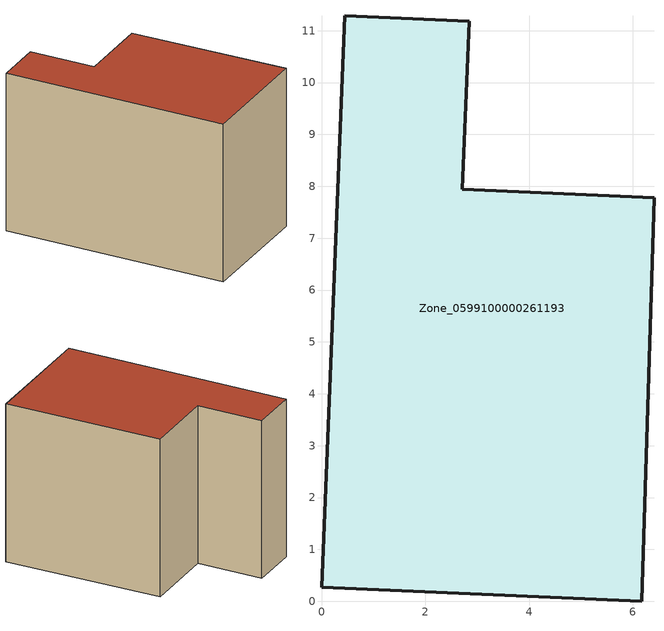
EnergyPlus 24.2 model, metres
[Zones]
Zone_0599100000261193
 floor ground (C_G): 0,0.27 0.45,11.29 2.85,11.19 2.71,7.95 6.41,7.78 6.17,0 z0.93
 wall outside (C_F): 2.71,7.95 2.85,11.19 0.45,11.29 0,0.27 6.17,0 6.41,7.78 2.71,7.95 z0.93:8.94
 roof outside (C_R): 6.17,0 6.41,7.78 2.71,7.95 2.85,11.19 0.45,11.29 0,0.27 z8.94
[BUILDING]
Pand.0599100000261193: North Axis=0; Terrain=City; Loads Convergence Tolerance Value=0.04; Temperature Convergence Tolerance Value=0.4; Solar Distribution=FullExterior; Maximum Number of Warmup Days=25; Minimum Number of Warmup Days=1
[Site:Location]
Rotterdam.The.Hague.AP_ZH_NLD Design_Conditions: Latitude=51.96; Longitude=4.45; Time Zone=1; Elevation=-4.5
[SITE:GROUNDTEMPERATURE:BUILDINGSURFACE]
18, 18, 18, 18, 18, 18, 18, 18, 18, 18, 18, 18
[MATERIAL] Thermal Absorptance=0.9; Solar Absorptance=0.7; Visible Absorptance=0.7
Name | Roughness | Thickness | Conductivity | Density | Specific Heat
G.TI.1975-1991 | MediumSmooth | 0.15 | 0.288461 | 540 | 1210
F.TI.1975-1991 | Rough | 0.3 | 0.230769 | 1920 | 840
R.TI.1975-1991 | MediumRough | 0.2 | 0.153846 | 1500 | 1000
[CONSTRUCTION]
C_G: G.TI.1975-1991
C_F: F.TI.1975-1991
C_R: R.TI.1975-1991
[ZONE]
Zone_0599100000261193: Type=1; Multiplier=1; Ceiling Height=Autocalculate; Volume=Autocalculate; Floor Area=autocalculate; Part of Total Floor Area=Yes
[ZONEINFILTRATION:DESIGNFLOWRATE]
Infil_Zone_0599100000261193: Zone or ZoneList or Space or SpaceList=Zone_0599100000261193; Schedule=AlwaysOn; Design Flow Rate Calculation Method=Flow/Area; Flow Rate per Floor Area=0.003; Constant Term Coefficient=1; Temperature Term Coefficient=0; Velocity Term Coefficient=0; Velocity Squared Term Coefficient=0
[HVACTEMPLATE:ZONE:IDEALLOADSAIRSYSTEM]
Zone_0599100000261193: Maximum Heating Supply Air Temperature=50; Minimum Cooling Supply Air Temperature=13; Maximum Heating Supply Air Humidity Ratio=0.0156; Minimum Cooling Supply Air Humidity Ratio=0.0077; Heating Limit=NoLimit; Cooling Limit=NoLimit; Dehumidification Control Type=ConstantSensibleHeatRatio; Cooling Sensible Heat Ratio=0.7; Dehumidification Setpoint=60; Humidification Control Type=None; Humidification Setpoint=30; Outdoor Air Method=None; Outdoor Air Flow Rate per Person=0.00944; Outdoor Air Flow Rate per Zone Floor Area=0; Outdoor Air Flow Rate per Zone=0; Demand Controlled Ventilation Type=None; Outdoor Air Economizer Type=NoEconomizer; Heat Recovery Type=None; Sensible Heat Recovery Effectiveness=0.7; Latent Heat Recovery Effectiveness=0.65
[ZONECONTROL:THERMOSTAT]
ThermostatControl_Zone_0599100000261193: Zone or ZoneList=Zone_0599100000261193; Control Type Schedule=DualSetpointControlType; Control 1=Thermostat_Zone_0599100000261193; Temperature Difference Between Cutout And Setpoint=0
[THERMOSTATSETPOINT:DUALSETPOINT]
Thermostat_Zone_0599100000261193: Heating Setpoint Temperature Schedule=HeatingSetpoint_Zone_0599100000261193; Cooling Setpoint Temperature Schedule=CoolingSetpoint_Zone_0599100000261193
[SCHEDULE:COMPACT]
HeatingSetpoint_Zone_0599100000261193: Through: 12/31, For: AllDays, Until: 24:00, 21
CoolingSetpoint_Zone_0599100000261193: Through: 12/31, For: AllDays, Until: 24:00, 24
DualSetpointControlType: Through: 12/31, For: AllDays, Until: 24:00, 4
AlwaysOn: Through: 12/31, For: AllDays, Until: 24:00, 1
